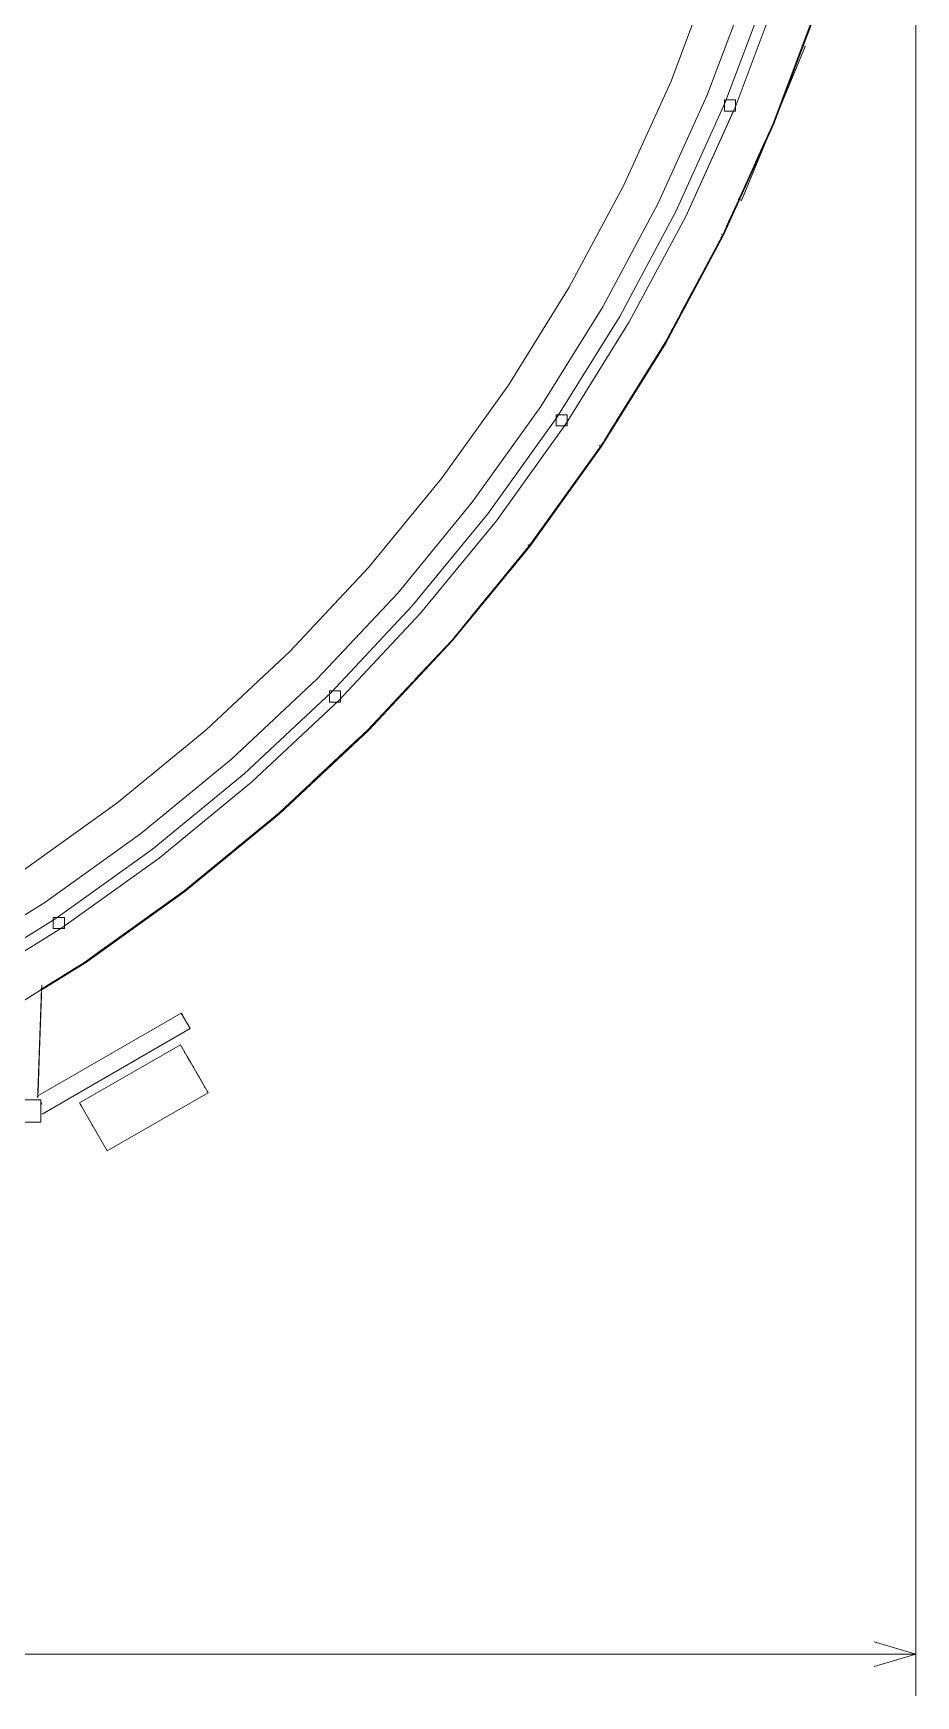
# Paper-space layout '01 Plans' of a CAD drawing. Header units: millimetres. Extents: x 5 to 415, y 7 to 290.
# Drawn here: x 127.6 to 159.4, y 105.5 to 165.5 of the extents above; entities that cross this region are included whole.
import ezdxf

# ---------------------------------------------------------------- set-up
doc = ezdxf.new("R2010")
doc.units = ezdxf.units.MM
doc.layers.add('DIMENSIONS', color=7, linetype='Continuous')
doc.layers.add('GEOMETRY', color=7, linetype='Continuous')

# ---------------------------------------------------------------- blocks, each defined once
blk = doc.blocks.new('SHEET_01')
at = {"layer": 'DIMENSIONS', "lineweight": 13}
for p, q in [((159.408, 187.3), (159.408, 105.5)), ((24.592, 107), (159.408, 107))]:
    blk.add_line(p, q, dxfattribs=at)
at = {"layer": 'DIMENSIONS', "lineweight": 15}
for q in [(157.908, 107.45), (157.908, 106.55)]:
    blk.add_line((159.408, 107), q, dxfattribs=at)
at = {"layer": 'GEOMETRY', "lineweight": 13}
for p, q in [((150.582, 163.735), (152.043, 167.618)), ((151.875, 163.199), (153.369, 167.168)), ((153.369, 167.168), (151.875, 163.199)), ((152.522, 162.931), (154.032, 166.943)), ((152.891, 162.778), (154.411, 166.814)), ((154.411, 166.814), (152.891, 162.778)), ((152.891, 162.778), (154.411, 166.814)), ((154.411, 166.814), (152.891, 162.778)), ((154.268, 162.208), (155.822, 166.335)), ((155.831, 166.332), (154.277, 162.204)), ((155.831, 166.332), (154.277, 162.204)), ((154.277, 162.204), (155.831, 166.332)), ((155.831, 166.332), (154.277, 162.204)), ((155.831, 166.332), (154.277, 162.204)), ((155.831, 166.332), (154.277, 162.204)), ((154.296, 162.196), (155.85, 166.326)), ((155.85, 166.326), (154.296, 162.196)), ((154.296, 162.196), (155.85, 166.326)), ((155.85, 166.326), (154.296, 162.196)), ((154.296, 162.196), (155.85, 166.326)), ((155.85, 166.326), (154.296, 162.196)), ((154.296, 162.196), (155.85, 166.326)), ((155.85, 166.326), (154.296, 162.196)), ((154.296, 162.196), (155.85, 166.326)), ((155.85, 166.326), (154.296, 162.196)), ((155.425, 164.976), (153.129, 159.432)), ((153.129, 159.432), (155.425, 164.976)), ((155.007, 164.143), (155.478, 165.394)), ((155.478, 165.394), (155.007, 164.143)), ((155.007, 164.143), (155.478, 165.394)), ((155.478, 165.394), (155.007, 164.143)), ((155.007, 164.143), (155.478, 165.394)), ((155.478, 165.394), (155.007, 164.143)), ((155.007, 164.143), (155.478, 165.394)), ((155.478, 165.394), (155.007, 164.143)), ((155.007, 164.143), (155.478, 165.394)), ((155.478, 165.394), (155.007, 164.143)), ((155.007, 164.143), (155.478, 165.394)), ((155.469, 165.397), (155.21, 164.709)), ((155.302, 165.027), (155.425, 164.976)), ((155.425, 164.976), (155.302, 165.027)), ((155.425, 164.976), (155.425, 164.976)), ((155.163, 164.584), (154.998, 164.147)), ((148.869, 159.955), (150.582, 163.735)), ((154.583, 163.017), (154.842, 163.705)), ((154.842, 163.705), (154.583, 163.017)), ((154.583, 163.017), (154.842, 163.705)), ((154.842, 163.705), (154.583, 163.017)), ((154.583, 163.017), (154.842, 163.705)), ((154.842, 163.705), (154.583, 163.017)), ((154.583, 163.017), (154.842, 163.705)), ((154.842, 163.705), (154.583, 163.017)), ((154.583, 163.017), (154.842, 163.705)), ((154.842, 163.705), (154.583, 163.017)), ((154.583, 163.017), (154.842, 163.705)), ((154.833, 163.709), (154.692, 163.333)), ((154.951, 164.021), (154.88, 163.834)), ((154.889, 163.83), (154.96, 164.018)), ((154.96, 164.018), (154.889, 163.83)), ((154.889, 163.83), (154.96, 164.018)), ((154.96, 164.018), (154.889, 163.83)), ((154.889, 163.83), (154.96, 164.018)), ((154.96, 164.018), (154.889, 163.83)), ((154.889, 163.83), (154.96, 164.018)), ((154.96, 164.018), (154.889, 163.83)), ((154.889, 163.83), (154.96, 164.018)), ((154.96, 164.018), (154.889, 163.83)), ((154.889, 163.83), (154.96, 164.018)), ((150.125, 159.336), (151.875, 163.199)), ((151.875, 163.199), (150.125, 159.336)), ((154.645, 163.208), (154.574, 163.021)), ((150.753, 159.026), (152.522, 162.931)), ((152.891, 162.778), (151.112, 158.849)), ((151.112, 158.849), (152.836, 162.655)), ((152.836, 162.655), (151.112, 158.849)), ((151.112, 158.849), (152.836, 162.655)), ((152.907, 163.054), (152.507, 163.054)), ((152.507, 163.054), (152.507, 162.654)), ((152.507, 162.654), (152.907, 162.654)), ((152.907, 162.654), (152.827, 162.654)), ((152.907, 163.054), (152.907, 162.654)), ((152.907, 162.654), (152.907, 163.054)), ((152.907, 163.054), (152.907, 163.054)), ((152.907, 162.654), (152.907, 162.654)), ((154.277, 162.204), (154.536, 162.892)), ((154.536, 162.892), (154.277, 162.204)), ((154.277, 162.204), (154.536, 162.892)), ((154.536, 162.892), (154.277, 162.204)), ((154.277, 162.204), (154.536, 162.892)), ((154.536, 162.892), (154.277, 162.204)), ((154.277, 162.204), (154.536, 162.892)), ((154.536, 162.892), (154.277, 162.204)), ((154.277, 162.204), (154.536, 162.892)), ((154.536, 162.892), (154.277, 162.204)), ((154.277, 162.204), (154.536, 162.892)), ((154.527, 162.896), (154.362, 162.458)), ((152.448, 158.19), (154.268, 162.208)), ((154.277, 162.204), (152.457, 158.186)), ((154.277, 162.204), (152.457, 158.186)), ((152.457, 158.186), (154.277, 162.204)), ((154.277, 162.204), (152.457, 158.186)), ((154.277, 162.204), (152.457, 158.186)), ((154.277, 162.204), (152.457, 158.186)), ((152.475, 158.177), (154.296, 162.196)), ((154.296, 162.196), (152.475, 158.177)), ((152.475, 158.177), (154.296, 162.196)), ((154.296, 162.196), (152.475, 158.177)), ((152.475, 158.177), (154.296, 162.196)), ((154.296, 162.196), (152.475, 158.177)), ((152.475, 158.177), (154.296, 162.196)), ((154.296, 162.196), (152.475, 158.177)), ((152.475, 158.177), (154.296, 162.196)), ((154.296, 162.196), (152.475, 158.177)), ((154.268, 162.208), (154.158, 161.964)), ((154.167, 161.96), (154.277, 162.204)), ((154.277, 162.204), (154.167, 161.96)), ((154.167, 161.96), (154.277, 162.204)), ((154.277, 162.204), (154.167, 161.96)), ((154.167, 161.96), (154.277, 162.204)), ((154.277, 162.204), (154.167, 161.96)), ((154.167, 161.96), (154.277, 162.204)), ((154.277, 162.204), (154.167, 161.96)), ((154.167, 161.96), (154.277, 162.204)), ((154.277, 162.204), (154.167, 161.96)), ((154.167, 161.96), (154.277, 162.204)), ((154.315, 162.333), (154.268, 162.208)), ((153.992, 161.599), (153.634, 160.808)), ((153.643, 160.804), (154.112, 161.839)), ((154.112, 161.839), (153.643, 160.804)), ((153.643, 160.804), (154.112, 161.839)), ((154.112, 161.839), (153.643, 160.804)), ((153.643, 160.804), (154.112, 161.839)), ((154.112, 161.839), (153.643, 160.804)), ((153.643, 160.804), (154.112, 161.839)), ((154.112, 161.839), (153.643, 160.804)), ((153.643, 160.804), (154.112, 161.839)), ((154.112, 161.839), (153.643, 160.804)), ((153.643, 160.804), (154.112, 161.839)), ((154.103, 161.843), (154.047, 161.721)), ((152.457, 158.186), (153.588, 160.682)), ((153.588, 160.682), (152.457, 158.186)), ((152.457, 158.186), (153.588, 160.682)), ((153.588, 160.682), (152.457, 158.186)), ((152.457, 158.186), (153.588, 160.682)), ((153.588, 160.682), (152.457, 158.186)), ((152.457, 158.186), (153.588, 160.682)), ((153.588, 160.682), (152.457, 158.186)), ((152.457, 158.186), (153.588, 160.682)), ((153.588, 160.682), (152.457, 158.186)), ((152.457, 158.186), (153.588, 160.682)), ((153.468, 160.443), (153.11, 159.651)), ((153.579, 160.686), (153.523, 160.564)), ((146.913, 156.296), (148.869, 159.955)), ((153.055, 159.53), (152.999, 159.408)), ((148.126, 155.596), (150.125, 159.336)), ((150.125, 159.336), (148.126, 155.596)), ((148.732, 155.246), (150.753, 159.026)), ((152.944, 159.286), (152.586, 158.495)), ((153.006, 159.483), (153.129, 159.432)), ((153.129, 159.432), (153.129, 159.432)), ((149.078, 155.046), (151.112, 158.849)), ((151.112, 158.849), (149.078, 155.046)), ((149.078, 155.046), (151.112, 158.849)), ((151.112, 158.849), (149.078, 155.046)), ((152.531, 158.373), (152.475, 158.251)), ((152.457, 158.186), (150.377, 154.296)), ((152.457, 158.186), (150.377, 154.296)), ((150.377, 154.296), (152.457, 158.186)), ((152.457, 158.186), (150.377, 154.296)), ((152.457, 158.186), (150.377, 154.296)), ((152.457, 158.186), (150.377, 154.296)), ((150.395, 154.286), (152.475, 158.177)), ((152.475, 158.177), (150.395, 154.286)), ((150.395, 154.286), (152.475, 158.177)), ((152.475, 158.177), (150.395, 154.286)), ((150.395, 154.286), (152.475, 158.177)), ((152.475, 158.177), (150.395, 154.286)), ((150.395, 154.286), (152.475, 158.177)), ((152.475, 158.177), (150.395, 154.286)), ((150.395, 154.286), (152.475, 158.177)), ((152.475, 158.177), (150.395, 154.286)), ((151.543, 156.477), (152.205, 157.714)), ((152.205, 157.714), (151.543, 156.477)), ((151.543, 156.477), (152.205, 157.714)), ((152.205, 157.714), (151.543, 156.477)), ((151.543, 156.477), (152.205, 157.714)), ((152.205, 157.714), (151.543, 156.477)), ((151.543, 156.477), (152.205, 157.714)), ((152.205, 157.714), (151.543, 156.477)), ((151.543, 156.477), (152.205, 157.714)), ((152.205, 157.714), (151.543, 156.477)), ((151.543, 156.477), (152.205, 157.714)), ((151.755, 156.894), (152.448, 158.19)), ((152.196, 157.719), (151.755, 156.894)), ((152.322, 157.955), (152.259, 157.837)), ((152.268, 157.832), (152.457, 158.186)), ((152.457, 158.186), (152.268, 157.832)), ((152.268, 157.832), (152.457, 158.186)), ((152.457, 158.186), (152.268, 157.832)), ((152.268, 157.832), (152.457, 158.186)), ((152.457, 158.186), (152.268, 157.832)), ((152.268, 157.832), (152.457, 158.186)), ((152.457, 158.186), (152.268, 157.832)), ((152.268, 157.832), (152.457, 158.186)), ((152.457, 158.186), (152.268, 157.832)), ((152.268, 157.832), (152.457, 158.186)), ((152.416, 158.131), (152.385, 158.073)), ((152.457, 158.186), (152.395, 158.217)), ((150.904, 155.303), (151.692, 156.776)), ((151.692, 156.776), (151.534, 156.481)), ((144.722, 152.772), (146.913, 156.296)), ((150.692, 154.885), (151.48, 156.359)), ((151.48, 156.359), (150.692, 154.885)), ((150.692, 154.885), (151.48, 156.359)), ((151.48, 156.359), (150.692, 154.885)), ((150.692, 154.885), (151.48, 156.359)), ((151.48, 156.359), (150.692, 154.885)), ((150.692, 154.885), (151.48, 156.359)), ((151.48, 156.359), (150.692, 154.885)), ((150.692, 154.885), (151.48, 156.359)), ((151.48, 156.359), (150.692, 154.885)), ((150.692, 154.885), (151.48, 156.359)), ((151.377, 156.187), (150.904, 155.303)), ((151.471, 156.363), (151.44, 156.305)), ((145.886, 151.994), (148.126, 155.596)), ((148.126, 155.596), (145.886, 151.994)), ((146.468, 151.605), (148.732, 155.246)), ((146.801, 151.383), (149.078, 155.046)), ((149.078, 155.046), (146.801, 151.383)), ((146.801, 151.383), (149.078, 155.046)), ((149.078, 155.046), (146.801, 151.383)), ((150.369, 154.301), (150.841, 155.185)), ((150.621, 154.772), (150.589, 154.713)), ((150.598, 154.708), (150.629, 154.767)), ((150.629, 154.767), (150.598, 154.708)), ((150.598, 154.708), (150.629, 154.767)), ((150.629, 154.767), (150.598, 154.708)), ((150.598, 154.708), (150.629, 154.767)), ((150.629, 154.767), (150.598, 154.708)), ((150.598, 154.708), (150.629, 154.767)), ((150.629, 154.767), (150.598, 154.708)), ((150.598, 154.708), (150.629, 154.767)), ((150.629, 154.767), (150.598, 154.708)), ((150.598, 154.708), (150.629, 154.767)), ((150.841, 155.185), (150.684, 154.89)), ((148.048, 150.55), (150.377, 154.296)), ((150.377, 154.296), (148.048, 150.55)), ((148.048, 150.55), (150.377, 154.296)), ((150.377, 154.296), (148.048, 150.55)), ((150.377, 154.296), (148.048, 150.55)), ((148.048, 150.55), (150.377, 154.296)), ((150.377, 154.296), (148.048, 150.55)), ((148.048, 150.55), (150.377, 154.296)), ((150.377, 154.296), (148.048, 150.55)), ((148.048, 150.55), (150.377, 154.296)), ((150.377, 154.296), (148.048, 150.55)), ((148.048, 150.55), (150.377, 154.296)), ((150.377, 154.296), (148.048, 150.55)), ((148.048, 150.55), (150.377, 154.296)), ((150.377, 154.296), (148.048, 150.55)), ((150.377, 154.296), (148.048, 150.55)), ((150.377, 154.296), (148.048, 150.55)), ((148.065, 150.539), (150.395, 154.286)), ((150.395, 154.286), (148.065, 150.539)), ((148.065, 150.539), (150.395, 154.286)), ((150.395, 154.286), (148.065, 150.539)), ((148.065, 150.539), (150.395, 154.286)), ((150.395, 154.286), (148.065, 150.539)), ((148.065, 150.539), (150.395, 154.286)), ((150.395, 154.286), (148.065, 150.539)), ((148.065, 150.539), (150.395, 154.286)), ((150.395, 154.286), (148.065, 150.539)), ((148.181, 150.782), (150.369, 154.301)), ((150.369, 154.301), (149.945, 153.62)), ((150.526, 154.595), (150.369, 154.301)), ((150.377, 154.296), (150.535, 154.59)), ((150.535, 154.59), (150.377, 154.296)), ((150.377, 154.296), (150.535, 154.59)), ((150.535, 154.59), (150.377, 154.296)), ((150.377, 154.296), (150.535, 154.59)), ((150.535, 154.59), (150.377, 154.296)), ((150.377, 154.296), (150.535, 154.59)), ((150.535, 154.59), (150.377, 154.296)), ((150.377, 154.296), (150.535, 154.59)), ((150.535, 154.59), (150.377, 154.296)), ((150.377, 154.296), (150.535, 154.59)), ((149.875, 153.506), (148.604, 151.463)), ((142.305, 149.399), (144.722, 152.772)), ((143.416, 148.547), (145.886, 151.994)), ((145.886, 151.994), (143.416, 148.547)), ((146.835, 151.694), (146.435, 151.694)), ((146.435, 151.694), (146.435, 151.294)), ((146.835, 151.294), (146.835, 151.694)), ((143.971, 148.121), (146.468, 151.605)), ((144.289, 147.877), (146.801, 151.383)), ((146.801, 151.383), (144.289, 147.877)), ((144.289, 147.877), (146.801, 151.383)), ((146.801, 151.383), (144.289, 147.877)), ((146.435, 151.294), (146.835, 151.294)), ((146.835, 151.294), (146.755, 151.294)), ((146.835, 151.534), (146.835, 151.294)), ((146.835, 151.294), (146.835, 151.294)), ((148.534, 151.35), (148.393, 151.123)), ((145.471, 146.97), (148.04, 150.555)), ((148.048, 150.55), (145.479, 146.964)), ((148.048, 150.55), (145.479, 146.964)), ((145.479, 146.964), (148.048, 150.55)), ((148.048, 150.55), (145.479, 146.964)), ((148.048, 150.55), (145.479, 146.964)), ((148.048, 150.55), (145.479, 146.964)), ((145.495, 146.952), (148.065, 150.539)), ((148.065, 150.539), (145.495, 146.952)), ((145.495, 146.952), (148.065, 150.539)), ((148.065, 150.539), (145.495, 146.952)), ((145.495, 146.952), (148.065, 150.539)), ((148.065, 150.539), (145.495, 146.952)), ((145.495, 146.952), (148.065, 150.539)), ((148.065, 150.539), (145.495, 146.952)), ((145.495, 146.952), (148.065, 150.539)), ((148.065, 150.539), (145.495, 146.952)), ((148.001, 150.501), (147.222, 149.415)), ((147.231, 149.409), (148.048, 150.55)), ((148.048, 150.55), (147.231, 149.409)), ((147.231, 149.409), (148.048, 150.55)), ((148.048, 150.55), (147.231, 149.409)), ((147.231, 149.409), (148.048, 150.55)), ((148.048, 150.55), (147.231, 149.409)), ((147.231, 149.409), (148.048, 150.55)), ((148.048, 150.55), (147.231, 149.409)), ((147.231, 149.409), (148.048, 150.55)), ((148.048, 150.55), (147.231, 149.409)), ((147.231, 149.409), (148.048, 150.55)), ((148.048, 150.55), (147.991, 150.588)), ((148.04, 150.555), (148.11, 150.669)), ((148.11, 150.669), (148.075, 150.612)), ((148.322, 151.009), (148.181, 150.782)), ((139.673, 146.192), (142.305, 149.399)), ((147.145, 149.306), (146.171, 147.948)), ((146.179, 147.942), (147.153, 149.3)), ((147.153, 149.3), (146.179, 147.942)), ((146.179, 147.942), (147.153, 149.3)), ((147.153, 149.3), (146.179, 147.942)), ((146.179, 147.942), (147.153, 149.3)), ((147.153, 149.3), (146.179, 147.942)), ((146.179, 147.942), (147.153, 149.3)), ((147.153, 149.3), (146.179, 147.942)), ((146.179, 147.942), (147.153, 149.3)), ((147.153, 149.3), (146.179, 147.942)), ((146.179, 147.942), (147.153, 149.3)), ((140.726, 145.269), (143.416, 148.547)), ((143.416, 148.547), (140.726, 145.269)), ((141.252, 144.807), (143.971, 148.121)), ((141.553, 144.544), (144.289, 147.877)), ((144.289, 147.877), (141.553, 144.544)), ((141.553, 144.544), (144.289, 147.877)), ((144.289, 147.877), (141.553, 144.544)), ((146.094, 147.84), (145.471, 146.97)), ((145.479, 146.964), (146.102, 147.834)), ((146.102, 147.834), (145.479, 146.964)), ((145.479, 146.964), (146.102, 147.834)), ((146.102, 147.834), (145.479, 146.964)), ((145.479, 146.964), (146.102, 147.834)), ((146.102, 147.834), (145.479, 146.964)), ((145.479, 146.964), (146.102, 147.834)), ((146.102, 147.834), (145.479, 146.964)), ((145.479, 146.964), (146.102, 147.834)), ((146.102, 147.834), (145.479, 146.964)), ((145.479, 146.964), (146.102, 147.834)), ((142.673, 143.561), (145.471, 146.97)), ((145.479, 146.964), (142.68, 143.555)), ((145.479, 146.964), (142.68, 143.555)), ((142.68, 143.555), (145.479, 146.964)), ((145.479, 146.964), (142.68, 143.555)), ((145.479, 146.964), (142.68, 143.555)), ((145.479, 146.964), (142.68, 143.555)), ((142.695, 143.541), (145.495, 146.952)), ((145.495, 146.952), (142.695, 143.541)), ((142.695, 143.541), (145.495, 146.952)), ((145.495, 146.952), (142.695, 143.541)), ((142.695, 143.541), (145.495, 146.952)), ((145.495, 146.952), (142.695, 143.541)), ((142.695, 143.541), (145.495, 146.952)), ((145.495, 146.952), (142.695, 143.541)), ((142.695, 143.541), (145.495, 146.952)), ((145.495, 146.952), (142.695, 143.541)), ((144.292, 145.518), (145.479, 146.964)), ((145.479, 146.964), (144.292, 145.518)), ((144.292, 145.518), (145.479, 146.964)), ((145.479, 146.964), (144.292, 145.518)), ((144.292, 145.518), (145.479, 146.964)), ((145.479, 146.964), (144.292, 145.518)), ((144.292, 145.518), (145.479, 146.964)), ((145.479, 146.964), (144.292, 145.518)), ((144.292, 145.518), (145.479, 146.964)), ((145.479, 146.964), (144.292, 145.518)), ((144.292, 145.518), (145.479, 146.964)), ((145.471, 146.97), (144.708, 146.041)), ((145.479, 146.964), (145.424, 147.006)), ((145.479, 146.964), (145.426, 147.004)), ((136.837, 143.163), (139.673, 146.192)), ((144.623, 145.937), (144.284, 145.524)), ((137.827, 142.173), (140.726, 145.269)), ((140.726, 145.269), (137.827, 142.173)), ((144.199, 145.421), (143.86, 145.007)), ((143.868, 145.001), (144.207, 145.414)), ((144.207, 145.414), (143.868, 145.001)), ((143.868, 145.001), (144.207, 145.414)), ((144.207, 145.414), (143.868, 145.001)), ((143.868, 145.001), (144.207, 145.414)), ((144.207, 145.414), (143.868, 145.001)), ((143.868, 145.001), (144.207, 145.414)), ((144.207, 145.414), (143.868, 145.001)), ((143.868, 145.001), (144.207, 145.414)), ((144.207, 145.414), (143.868, 145.001)), ((143.868, 145.001), (144.207, 145.414)), ((138.321, 141.679), (141.252, 144.807)), ((138.604, 141.396), (141.553, 144.544)), ((141.553, 144.544), (138.604, 141.396)), ((138.604, 141.396), (141.553, 144.544)), ((141.553, 144.544), (138.604, 141.396)), ((142.68, 143.555), (143.783, 144.898)), ((143.783, 144.898), (142.68, 143.555)), ((142.68, 143.555), (143.783, 144.898)), ((143.783, 144.898), (142.68, 143.555)), ((142.68, 143.555), (143.783, 144.898)), ((143.783, 144.898), (142.68, 143.555)), ((142.68, 143.555), (143.783, 144.898)), ((143.783, 144.898), (142.68, 143.555)), ((142.68, 143.555), (143.783, 144.898)), ((143.783, 144.898), (142.68, 143.555)), ((142.68, 143.555), (143.783, 144.898)), ((143.775, 144.904), (143.351, 144.388)), ((143.266, 144.284), (142.673, 143.561)), ((142.68, 143.555), (139.665, 140.335)), ((142.68, 143.555), (139.665, 140.335)), ((139.665, 140.335), (142.68, 143.555)), ((142.68, 143.555), (139.665, 140.335)), ((142.68, 143.555), (139.665, 140.335)), ((142.68, 143.555), (139.665, 140.335)), ((139.679, 140.321), (142.695, 143.541)), ((142.695, 143.541), (139.679, 140.321)), ((139.679, 140.321), (142.695, 143.541)), ((142.695, 143.541), (139.679, 140.321)), ((139.679, 140.321), (142.695, 143.541)), ((142.695, 143.541), (139.679, 140.321)), ((139.679, 140.321), (142.695, 143.541)), ((142.695, 143.541), (139.679, 140.321)), ((139.679, 140.321), (142.695, 143.541)), ((142.695, 143.541), (139.679, 140.321)), ((141.348, 142.147), (142.673, 143.561)), ((142.673, 143.561), (141.759, 142.586)), ((141.767, 142.579), (142.68, 143.555)), ((142.68, 143.555), (141.767, 142.579)), ((141.767, 142.579), (142.68, 143.555)), ((142.68, 143.555), (141.767, 142.579)), ((141.767, 142.579), (142.68, 143.555)), ((142.68, 143.555), (141.767, 142.579)), ((141.767, 142.579), (142.68, 143.555)), ((142.68, 143.555), (141.767, 142.579)), ((141.767, 142.579), (142.68, 143.555)), ((142.68, 143.555), (141.767, 142.579)), ((141.767, 142.579), (142.68, 143.555)), ((133.808, 140.327), (136.837, 143.163)), ((134.731, 139.274), (137.827, 142.173)), ((137.827, 142.173), (134.731, 139.274)), ((139.985, 140.676), (141.675, 142.481)), ((141.675, 142.481), (139.985, 140.676)), ((139.985, 140.676), (141.675, 142.481)), ((141.675, 142.481), (139.985, 140.676)), ((139.985, 140.676), (141.675, 142.481)), ((141.675, 142.481), (139.985, 140.676)), ((139.985, 140.676), (141.675, 142.481)), ((141.675, 142.481), (139.985, 140.676)), ((139.985, 140.676), (141.675, 142.481)), ((141.675, 142.481), (139.985, 140.676)), ((139.985, 140.676), (141.675, 142.481)), ((141.577, 142.391), (141.348, 142.147)), ((135.193, 138.748), (138.321, 141.679)), ((138.663, 141.737), (138.263, 141.737)), ((138.263, 141.737), (138.263, 141.337)), ((138.663, 141.337), (138.663, 141.737)), ((139.658, 140.342), (141.257, 142.049)), ((141.257, 142.049), (140.069, 140.781)), ((135.456, 138.447), (138.604, 141.396)), ((138.604, 141.396), (135.456, 138.447)), ((135.456, 138.447), (138.604, 141.396)), ((138.604, 141.396), (135.456, 138.447)), ((138.263, 141.337), (138.663, 141.337)), ((138.663, 141.337), (138.423, 141.337)), ((138.663, 141.497), (138.663, 141.337)), ((138.663, 141.337), (138.663, 141.337)), ((130.601, 137.695), (133.808, 140.327)), ((136.439, 137.327), (139.658, 140.342)), ((139.665, 140.335), (136.445, 137.32)), ((139.665, 140.335), (136.445, 137.32)), ((136.445, 137.32), (139.665, 140.335)), ((139.665, 140.335), (136.445, 137.32)), ((139.665, 140.335), (136.445, 137.32)), ((139.665, 140.335), (136.445, 137.32)), ((136.459, 137.305), (139.679, 140.321)), ((139.679, 140.321), (136.459, 137.305)), ((136.459, 137.305), (139.679, 140.321)), ((139.679, 140.321), (136.459, 137.305)), ((136.459, 137.305), (139.679, 140.321)), ((139.679, 140.321), (136.459, 137.305)), ((136.459, 137.305), (139.679, 140.321)), ((139.679, 140.321), (136.459, 137.305)), ((136.459, 137.305), (139.679, 140.321)), ((139.679, 140.321), (136.459, 137.305)), ((137.665, 138.462), (139.665, 140.335)), ((139.665, 140.335), (137.665, 138.462)), ((137.665, 138.462), (139.665, 140.335)), ((139.665, 140.335), (137.665, 138.462)), ((137.665, 138.462), (139.665, 140.335)), ((139.665, 140.335), (137.665, 138.462)), ((137.665, 138.462), (139.665, 140.335)), ((139.665, 140.335), (137.665, 138.462)), ((137.665, 138.462), (139.665, 140.335)), ((139.665, 140.335), (137.665, 138.462)), ((137.665, 138.462), (139.665, 140.335)), ((139.658, 140.342), (139.56, 140.251)), ((139.886, 140.586), (139.658, 140.342)), ((139.665, 140.335), (139.893, 140.579)), ((139.893, 140.579), (139.665, 140.335)), ((139.665, 140.335), (139.893, 140.579)), ((139.893, 140.579), (139.665, 140.335)), ((139.665, 140.335), (139.893, 140.579)), ((139.893, 140.579), (139.665, 140.335)), ((139.665, 140.335), (139.893, 140.579)), ((139.893, 140.579), (139.665, 140.335)), ((139.665, 140.335), (139.893, 140.579)), ((139.893, 140.579), (139.665, 140.335)), ((139.665, 140.335), (139.893, 140.579)), ((139.365, 140.068), (137.658, 138.469)), ((131.453, 136.584), (134.731, 139.274)), ((134.731, 139.274), (131.453, 136.584)), ((131.879, 136.029), (135.193, 138.748)), ((132.123, 135.711), (135.456, 138.447)), ((135.456, 138.447), (132.123, 135.711)), ((132.123, 135.711), (135.456, 138.447)), ((135.456, 138.447), (132.123, 135.711)), ((137.463, 138.286), (136.439, 137.327)), ((136.445, 137.32), (137.47, 138.279)), ((137.47, 138.279), (136.445, 137.32)), ((136.445, 137.32), (137.47, 138.279)), ((137.47, 138.279), (136.445, 137.32)), ((136.445, 137.32), (137.47, 138.279)), ((137.47, 138.279), (136.445, 137.32)), ((136.445, 137.32), (137.47, 138.279)), ((137.47, 138.279), (136.445, 137.32)), ((136.445, 137.32), (137.47, 138.279)), ((137.47, 138.279), (136.445, 137.32)), ((136.445, 137.32), (137.47, 138.279)), ((127.228, 135.278), (130.601, 137.695)), ((133.03, 134.529), (136.439, 137.327)), ((136.445, 137.32), (133.036, 134.521)), ((136.445, 137.32), (133.036, 134.521)), ((133.036, 134.521), (136.445, 137.32)), ((136.445, 137.32), (133.036, 134.521)), ((136.445, 137.32), (133.036, 134.521)), ((136.445, 137.32), (133.036, 134.521)), ((133.048, 134.505), (136.459, 137.305)), ((136.459, 137.305), (133.048, 134.505)), ((133.048, 134.505), (136.459, 137.305)), ((136.459, 137.305), (133.048, 134.505)), ((133.048, 134.505), (136.459, 137.305)), ((136.459, 137.305), (133.048, 134.505)), ((133.048, 134.505), (136.459, 137.305)), ((136.459, 137.305), (133.048, 134.505)), ((133.048, 134.505), (136.459, 137.305)), ((136.459, 137.305), (133.048, 134.505)), ((135.154, 136.26), (136.445, 137.32)), ((136.445, 137.32), (135.154, 136.26)), ((135.154, 136.26), (136.445, 137.32)), ((136.445, 137.32), (135.154, 136.26)), ((135.154, 136.26), (136.445, 137.32)), ((136.445, 137.32), (135.154, 136.26)), ((135.154, 136.26), (136.445, 137.32)), ((136.445, 137.32), (135.154, 136.26)), ((135.154, 136.26), (136.445, 137.32)), ((136.445, 137.32), (135.154, 136.26)), ((135.154, 136.26), (136.445, 137.32)), ((136.439, 137.327), (136.284, 137.2)), ((136.181, 137.115), (135.767, 136.776)), ((128.006, 134.114), (131.453, 136.584)), ((131.453, 136.584), (128.006, 134.114)), ((133.036, 134.521), (135.051, 136.175)), ((135.051, 136.175), (133.036, 134.521)), ((133.036, 134.521), (135.051, 136.175)), ((135.051, 136.175), (133.036, 134.521)), ((133.036, 134.521), (135.051, 136.175)), ((135.051, 136.175), (133.036, 134.521)), ((133.036, 134.521), (135.051, 136.175)), ((135.051, 136.175), (133.036, 134.521)), ((133.036, 134.521), (135.051, 136.175)), ((135.051, 136.175), (133.036, 134.521)), ((133.036, 134.521), (135.051, 136.175)), ((135.044, 136.183), (134.631, 135.843)), ((135.664, 136.691), (135.147, 136.267)), ((128.395, 133.532), (131.879, 136.029)), ((128.617, 133.199), (132.123, 135.711)), ((132.123, 135.711), (128.617, 133.199)), ((128.617, 133.199), (132.123, 135.711)), ((132.123, 135.711), (128.617, 133.199)), ((134.424, 135.674), (133.34, 134.784)), ((129.445, 131.96), (133.03, 134.529)), ((133.036, 134.521), (129.45, 131.952)), ((133.036, 134.521), (129.45, 131.952)), ((129.45, 131.952), (133.036, 134.521)), ((133.036, 134.521), (129.45, 131.952)), ((133.036, 134.521), (129.45, 131.952)), ((133.036, 134.521), (129.45, 131.952)), ((129.461, 131.935), (133.048, 134.505)), ((133.048, 134.505), (129.461, 131.935)), ((129.461, 131.935), (133.048, 134.505)), ((133.048, 134.505), (129.461, 131.935)), ((129.461, 131.935), (133.048, 134.505)), ((133.048, 134.505), (129.461, 131.935)), ((129.461, 131.935), (133.048, 134.505)), ((133.048, 134.505), (129.461, 131.935)), ((129.461, 131.935), (133.048, 134.505)), ((133.048, 134.505), (129.461, 131.935)), ((131.786, 133.626), (133.036, 134.521)), ((133.036, 134.521), (131.786, 133.626)), ((131.786, 133.626), (133.036, 134.521)), ((133.036, 134.521), (131.786, 133.626)), ((131.786, 133.626), (133.036, 134.521)), ((133.036, 134.521), (131.786, 133.626)), ((131.786, 133.626), (133.036, 134.521)), ((133.036, 134.521), (131.786, 133.626)), ((131.786, 133.626), (133.036, 134.521)), ((133.036, 134.521), (131.786, 133.626)), ((131.786, 133.626), (133.036, 134.521)), ((133.03, 134.529), (132.215, 133.945)), ((133.236, 134.699), (133.03, 134.529)), ((124.404, 131.874), (128.006, 134.114)), ((128.006, 134.114), (124.404, 131.874)), ((132.106, 133.868), (131.78, 133.634)), ((124.754, 131.268), (128.395, 133.532)), ((124.954, 130.922), (128.617, 133.199)), ((128.617, 133.199), (124.954, 130.922)), ((124.954, 130.922), (128.617, 133.199)), ((128.617, 133.199), (124.954, 130.922)), ((128.706, 133.565), (128.306, 133.565)), ((128.306, 133.565), (128.306, 133.165)), ((128.306, 133.165), (128.706, 133.165)), ((128.706, 133.165), (128.546, 133.165)), ((128.706, 133.165), (128.706, 133.565)), ((128.706, 133.325), (128.706, 133.165)), ((128.706, 133.165), (128.706, 133.165)), ((131.672, 133.556), (130.314, 132.583)), ((130.319, 132.575), (131.678, 133.548)), ((131.678, 133.548), (130.319, 132.575)), ((130.319, 132.575), (131.678, 133.548)), ((131.678, 133.548), (130.319, 132.575)), ((130.319, 132.575), (131.678, 133.548)), ((131.678, 133.548), (130.319, 132.575)), ((130.319, 132.575), (131.678, 133.548)), ((131.678, 133.548), (130.319, 132.575)), ((130.319, 132.575), (131.678, 133.548)), ((131.678, 133.548), (130.319, 132.575)), ((130.319, 132.575), (131.678, 133.548)), ((129.45, 131.952), (125.704, 129.623)), ((127.856, 130.972), (129.445, 131.96)), ((129.45, 131.952), (127.861, 130.964)), ((129.45, 131.952), (127.861, 130.964)), ((127.861, 130.964), (129.45, 131.952)), ((129.45, 131.952), (127.861, 130.964)), ((129.45, 131.952), (127.861, 130.964)), ((127.872, 130.947), (129.461, 131.935)), ((129.461, 131.935), (127.872, 130.947)), ((127.872, 130.947), (129.461, 131.935)), ((129.461, 131.935), (127.872, 130.947)), ((127.872, 130.947), (129.461, 131.935)), ((129.461, 131.935), (127.872, 130.947)), ((127.872, 130.947), (129.461, 131.935)), ((129.461, 131.935), (127.872, 130.947)), ((127.872, 130.947), (129.461, 131.935)), ((129.461, 131.935), (127.872, 130.947)), ((128.429, 131.317), (129.45, 131.952)), ((129.45, 131.952), (128.429, 131.317)), ((128.429, 131.317), (129.45, 131.952)), ((129.45, 131.952), (128.429, 131.317)), ((128.429, 131.317), (129.45, 131.952)), ((129.45, 131.952), (128.429, 131.317)), ((128.429, 131.317), (129.45, 131.952)), ((129.45, 131.952), (128.429, 131.317)), ((128.429, 131.317), (129.45, 131.952)), ((129.45, 131.952), (128.429, 131.317)), ((128.429, 131.317), (129.45, 131.952)), ((129.445, 131.96), (129.274, 131.854)), ((130.205, 132.505), (129.445, 131.96)), ((129.45, 131.952), (130.211, 132.497)), ((130.211, 132.497), (129.45, 131.952)), ((129.45, 131.952), (130.211, 132.497)), ((130.211, 132.497), (129.45, 131.952)), ((129.45, 131.952), (130.211, 132.497)), ((130.211, 132.497), (129.45, 131.952)), ((129.45, 131.952), (130.211, 132.497)), ((130.211, 132.497), (129.45, 131.952)), ((129.45, 131.952), (130.211, 132.497)), ((130.211, 132.497), (129.45, 131.952)), ((129.45, 131.952), (130.211, 132.497)), ((129.161, 131.784), (128.423, 131.325)), ((127.746, 127.073), (127.888, 131.132)), ((127.884, 131.016), (127.747, 127.089)), ((127.753, 127.272), (127.884, 130.999)), ((127.884, 131.016), (127.754, 127.289)), ((128.31, 131.254), (127.856, 130.972)), ((127.861, 130.964), (128.315, 131.246)), ((128.315, 131.246), (127.861, 130.964)), ((127.861, 130.964), (128.315, 131.246)), ((128.315, 131.246), (127.861, 130.964)), ((127.861, 130.964), (128.315, 131.246)), ((128.315, 131.246), (127.861, 130.964)), ((127.861, 130.964), (128.315, 131.246)), ((128.315, 131.246), (127.861, 130.964)), ((127.861, 130.964), (128.315, 131.246)), ((128.315, 131.246), (127.861, 130.964)), ((127.861, 130.964), (128.315, 131.246)), ((132.921, 130.123), (127.751, 127.138)), ((132.921, 130.123), (132.962, 130.053)), ((132.962, 130.053), (132.921, 130.123)), ((132.921, 130.123), (132.921, 130.123)), ((132.921, 130.123), (133.246, 129.56)), ((132.962, 130.053), (132.921, 130.123)), ((132.921, 130.123), (132.921, 130.123)), ((127.904, 126.476), (133.246, 129.56)), ((127.904, 126.476), (133.246, 129.56)), ((127.904, 126.476), (133.246, 129.56)), ((127.904, 126.476), (133.246, 129.56)), ((133.124, 129.771), (133.165, 129.701)), ((133.165, 129.701), (133.124, 129.771)), ((133.165, 129.701), (133.124, 129.771)), ((133.246, 129.56), (133.246, 129.56)), ((133.246, 129.56), (133.246, 129.56)), ((132.889, 128.979), (129.251, 126.879)), ((133.889, 127.247), (132.889, 128.979)), ((132.923, 128.919), (132.958, 128.859)), ((133.027, 128.74), (133.061, 128.68)), ((133.13, 128.56), (133.268, 128.322)), ((133.337, 128.202), (133.372, 128.142)), ((133.441, 128.023), (133.682, 127.605)), ((127.754, 127.072), (127.721, 127.13)), ((133.889, 127.247), (130.251, 125.147)), ((130.251, 125.147), (133.889, 127.247)), ((133.751, 127.485), (133.785, 127.426)), ((133.854, 127.306), (133.889, 127.247)), ((133.889, 127.247), (133.889, 127.247)), ((127.854, 126.991), (127.054, 126.991)), ((127.854, 126.191), (127.854, 126.991)), ((127.887, 126.841), (127.854, 126.899)), ((127.854, 126.899), (127.887, 126.841)), ((127.887, 126.841), (127.887, 126.841)), ((129.251, 126.879), (130.251, 125.147)), ((129.32, 126.759), (129.286, 126.819)), ((127.054, 126.191), (127.854, 126.191)), ((127.854, 126.191), (127.272, 126.191)), ((127.854, 126.482), (127.854, 126.191)), ((127.854, 126.191), (127.854, 126.191)), ((129.734, 126.042), (129.7, 126.102)), ((130.251, 125.147), (130.251, 125.147))]:
    blk.add_line(p, q, dxfattribs=at)

psp = doc.layouts.new('01 Plans')

# ---------------------------------------------------------------- block references
psp.add_blockref('SHEET_01', (0, 0))

doc.saveas('drawing.dxf')
